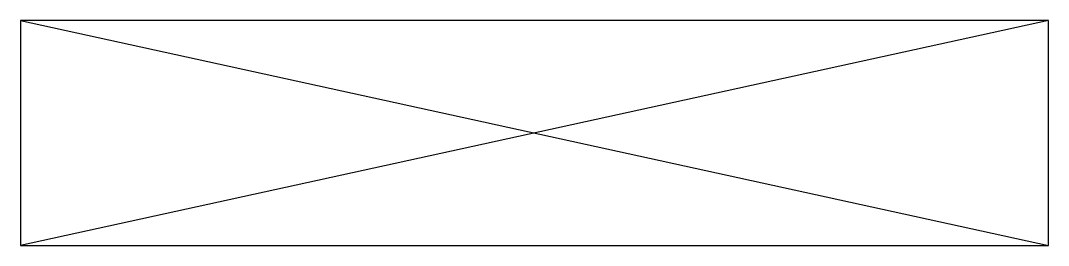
# Model space of a CAD drawing. Header units: millimetres. Extents: x -16 to 16, y -3.5 to 3.5.
import ezdxf

# ---------------------------------------------------------------- set-up
doc = ezdxf.new("R2010")
doc.units = ezdxf.units.MM
doc.layers.get('0').update_dxf_attribs({"linetype": 'CONTINUOUS'})

msp = doc.modelspace()

# ---------------------------------------------------------------- linework, layer by layer
for p, q in [((16, 3.5), (-16, -3.5)), ((-16, 3.5), (16, -3.5))]:
    msp.add_line(p, q)
msp.add_lwpolyline([(16, 3.5), (-16, 3.5), (-16, -3.5), (16, -3.5)], close=True)

doc.saveas('drawing.dxf')
